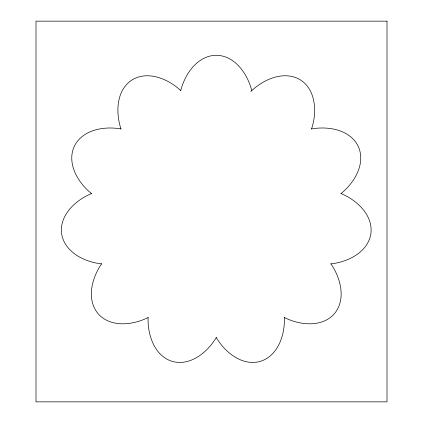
<?xml version="1.0" encoding="UTF-8"?>
<svg xmlns="http://www.w3.org/2000/svg" width="423" height="423" viewBox="0 0 423 423"><rect width="100%" height="100%" fill="white"/><g stroke="black" fill="none" stroke-linecap="round" stroke-linejoin="round"><path stroke-width="0.63" d="M284.399 317.472C285.039 334.53 278.265 355.796 260.267 361.401C242.093 366.418 224.899 352.185 216.216 337.491M311.492 129.02C317.44 111.989 316.029 87.334 297.702 78.403C281.422 71.106 262.783 80.058 250.865 91.426M180.721 90.622C184.914 74.073 197.404 55.577 216.253 55.27C235.103 55.577 247.587 74.073 251.78 90.622M101.631 263.809C91.87 277.811 86.065 299.362 98.178 313.808C110.757 327.857 132.912 325.176 148.161 317.509M216.285 337.491C207.603 352.185 190.408 366.418 172.235 361.401C154.236 355.796 147.468 334.53 148.108 317.472M340.964 193.602C354.273 182.916 365.916 163.875 358.36 146.601C350.255 129.581 328.237 125.906 311.45 128.967M91.548 193.533C75.765 200.037 59.231 215.032 61.61 233.734C64.597 252.351 84.685 262.075 101.657 263.873M330.844 263.873C347.817 262.075 367.904 252.351 370.892 233.734C373.271 215.032 356.737 200.037 340.959 193.533M121.057 128.967C104.264 125.906 82.247 129.581 74.141 146.601C66.585 163.875 78.229 182.916 91.537 193.602M284.341 317.509C299.59 325.176 321.75 327.857 334.323 313.808C346.437 299.362 340.631 277.811 330.871 263.809M180.79 90.601C168.317 78.948 147.812 70.139 131.786 80.074C116.092 90.517 115.59 112.835 121.01 129.02M387.003 21.15L35.997 21.15L35.997 401.85L387.003 401.85L387.003 21.15"/></g></svg>
